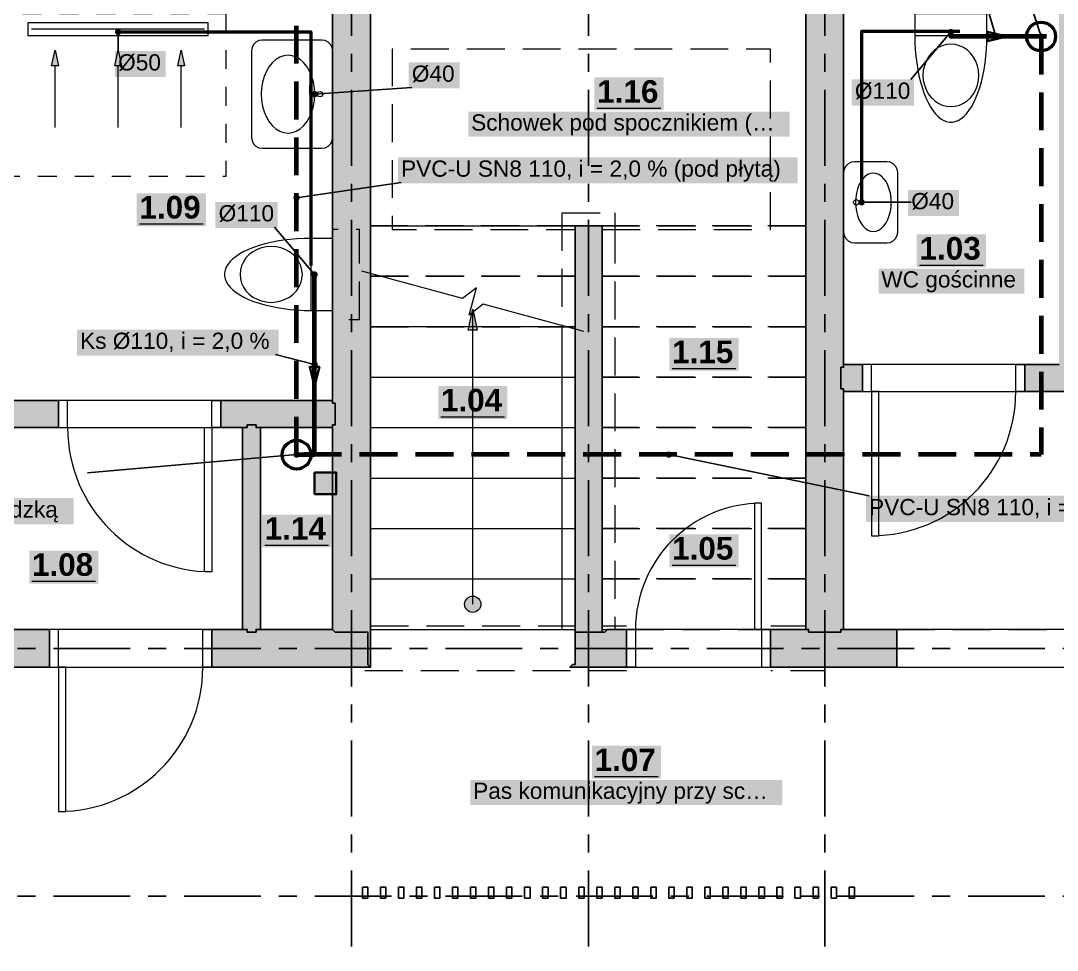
# Model space of a CAD drawing. Header units: metres. Extents: x -4.1 to 19.5, y -4.1 to 11.4.
# Drawn here: x 4.04 to 9.79, y 3.45 to 8.61 of the extents above; entities that cross this region are included whole.
import ezdxf

# ---------------------------------------------------------------- set-up
doc = ezdxf.new("R2010")
doc.units = ezdxf.units.M
for name, pattern in [('KRESKOWA', [5.25, 4.2, -1.05]), ('KRESKOWA_DROBNA', [3.15, 2.1, -1.05]), ('PUNKTOWA', [10.5, 8.4, -1.05, 0, -1.05])]:
    doc.linetypes.add(name, pattern=pattern)
doc.layers.add('A-MASKA', color=7, linetype='Continuous', lineweight=18)
doc.layers.add('S-OPISY', color=2, linetype='Continuous', lineweight=25)
for name, color, linetype, lineweight, true_color in [('I-OSIE', 8, 'PUNKTOWA', 18, 0x7a7a7a), ('I-PODKLAD', 8, 'Continuous', 18, 0x9a9a9a), ('I-PODKLAD-SCIANY', 8, 'Continuous', 25, 0x6e6e6e), ('I-PODKLAD-WYPELN', 254, 'Continuous', 18, 0xe6e6e6), ('I-POMIESZCZENIA', 8, 'Continuous', 25, 0x4a4a4a), ('S-KANAL', 34, 'Continuous', 50, 0x7a4500)]:
    doc.layers.add(name, color=color, linetype=linetype, lineweight=lineweight, true_color=true_color)
doc.styles.add('PL_ARIAL', font='arial.ttf')
doc.styles.add('PL_ARIAL_B', font='arialbd.ttf')

msp = doc.modelspace()

# ---------------------------------------------------------------- hatches: boundary and pattern name
at = {"layer": 'A-MASKA', "true_color": 0xffffff}
for points in [[(4.5625, 8.2944), (4.8447, 8.2944), (4.8447, 8.4392), (4.5625, 8.4392)], [(6.1919, 8.2317), (6.4742, 8.2317), (6.4742, 8.3765), (6.1919, 8.3765)], [(7.2226, 8.1101), (7.6062, 8.1101), (7.6062, 8.2926), (7.2226, 8.2926)], [(8.65, 8.1369), (8.9953, 8.1369), (8.9953, 8.2817), (8.65, 8.2817)], [(6.5233, 7.9633), (8.3055, 7.9633), (8.3055, 8.1031), (6.5233, 8.1031)], [(6.1321, 7.7047), (8.3495, 7.7047), (8.3495, 7.8495), (6.1321, 7.8495)], [(4.6832, 7.4675), (5.0668, 7.4675), (5.0668, 7.65), (4.6832, 7.65)], [(8.9625, 7.5244), (9.2447, 7.5244), (9.2447, 7.6692), (8.9625, 7.6692)], [(5.12, 7.457), (5.4653, 7.457), (5.4653, 7.6018), (5.12, 7.6018)], [(9.0107, 7.2395), (9.3943, 7.2395), (9.3943, 7.422), (9.0107, 7.422)], [(8.7985, 7.0927), (9.6065, 7.0927), (9.6065, 7.2325), (8.7985, 7.2325)], [(4.3513, 6.7495), (5.471, 6.7495), (5.471, 6.8943), (4.3513, 6.8943)], [(7.6382, 6.665), (8.0218, 6.665), (8.0218, 6.8475), (7.6382, 6.8475)], [(6.3557, 6.3975), (6.7393, 6.3975), (6.7393, 6.58), (6.3557, 6.58)], [(2.4885, 5.8139), (4.3339, 5.8139), (4.3339, 5.9587), (2.4885, 5.9587)], [(8.7283, 5.8268), (10.9458, 5.8268), (10.9458, 5.9716), (8.7283, 5.9716)], [(5.3782, 5.685), (5.7618, 5.685), (5.7618, 5.8675), (5.3782, 5.8675)], [(7.6382, 5.575), (8.0218, 5.575), (8.0218, 5.7575), (7.6382, 5.7575)], [(4.0868, 5.485), (4.4704, 5.485), (4.4704, 5.6675), (4.0868, 5.6675)], [(7.2082, 4.402), (7.5918, 4.402), (7.5918, 4.5845), (7.2082, 4.5845)], [(6.5344, 4.2552), (8.2656, 4.2552), (8.2656, 4.395), (6.5344, 4.395)]]:
    msp.add_hatch(color=7, dxfattribs=at).paths.add_polyline_path(points)
at = {"layer": 'I-PODKLAD-WYPELN', "true_color": 0xe4e4e4}
h = msp.add_hatch(color=7, dxfattribs=at)
h.paths.add_polyline_path([(4.25, 6.5), (4.25, 6.365), (4.25, 6.365), (4.25, 6.365), (4.25, 6.35), (4.25, 6.35), (4.25, 6.35), (3.98, 6.35), (3.98, 6.35), (3.98, 6.35), (3.98, 6.23), (3.965, 6.23), (3.77, 6.23), (3.77, 8.645), (0.105, 8.645), (0.105, 8.645), (0.105, 8.645), (0.105, 8.645), (0.105, 8.645), (0.105, 8.645), (0.105, 7.6), (0.105, 7.6), (0.105, 7.6), (-0.09, 7.6), (-0.09, 7.6), (-0.09, 7.6), (-0.09, 7.6), (-0.09, 7.6), (-0.3, 7.6), (-0.3, 7.6), (-0.3, 7.6), (-0.3, 9.05), (-0.3, 9.05), (-0.3, 9.05), (-0.3, 9.05), (4.3, 9.05), (4.3, 8.84), (4.3, 8.84), (4.3, 8.84), (4.3, 8.84), (4.3, 8.645), (4.3, 8.645), (4.3, 8.645), (3.98, 8.645), (3.98, 6.5), (3.98, 6.5), (3.98, 6.5), (3.98, 6.5), (3.98, 6.5), (4.25, 6.5), (4.25, 6.5), (4.25, 6.5), (4.25, 6.5)])
h.paths.add_polyline_path([(0.09, 8.66), (0.09, 8.66), (0.0983, 8.6517)], flags=0)
h.paths.add_polyline_path([(-0.09, 8.66), (-0.09, 8.66), (-0.09, 8.66), (-0.09, 8.66), (-0.09, 8.66)], flags=0)
h.paths.add_polyline_path([(-0.09, 8.84), (-0.09, 8.84), (-0.09, 8.84), (-0.09, 8.84), (-0.09, 8.84), (-0.09, 8.84)], flags=0)
h = msp.add_hatch(color=7, dxfattribs=at)
h.paths.add_polyline_path([(5.27, 5.23), (5.27, 5.23), (5.27, 5.23), (5.27, 6.35), (5.27, 6.35), (5.27, 6.35), (5.27, 6.35), (5.27, 6.35), (5.15, 6.35), (5.15, 6.35), (5.15, 6.35), (5.15, 6.365), (5.15, 6.365), (5.15, 6.365), (5.15, 6.365), (5.15, 6.5), (5.15, 6.5), (5.15, 6.5), (5.15, 6.5), (5.15, 6.5), (5.77, 6.5), (5.77, 6.5), (5.77, 6.5), (5.77, 6.5), (5.77, 6.5), (5.77, 8.645), (5.77, 8.645), (5.77, 8.645), (5.77, 8.645), (5.77, 8.645), (5.1, 8.645), (5.1, 8.645), (5.1, 8.645), (5.1, 8.84), (5.1, 8.84), (5.1, 8.84), (5.1, 8.84), (5.1, 9.05), (10.05, 9.05), (10.05, 8.84), (10.05, 8.84), (10.05, 8.84), (10.05, 8.84), (10.05, 8.645), (10.05, 8.645), (10.05, 8.645), (9.95, 8.645), (9.95, 6.7), (9.935, 6.7), (9.935, 6.7), (9.935, 6.7), (9.935, 6.7), (9.935, 6.7), (9.935, 6.7), (9.935, 6.7), (9.935, 6.7), (9.935, 6.7), (9.935, 6.7), (9.935, 6.7), (9.935, 6.685), (9.875, 6.685), (9.875, 6.685), (9.875, 6.685), (9.875, 6.685), (9.875, 6.685), (9.875, 6.65), (10.15, 6.65), (10.15, 6.6), (9.875, 6.6), (9.875, 6.565), (9.875, 6.565), (9.875, 6.565), (9.875, 6.55), (9.875, 6.55), (9.875, 6.55), (9.61, 6.55), (9.61, 6.55), (9.61, 6.55), (9.61, 6.565), (9.61, 6.565), (9.61, 6.565), (9.61, 6.565), (9.61, 6.7), (9.61, 6.7), (9.61, 6.7), (9.61, 6.7), (9.61, 6.7), (9.8, 6.7), (9.8, 8.645), (8.605, 8.645), (8.605, 8.645), (8.605, 8.645), (8.605, 6.7), (8.605, 6.7), (8.605, 6.7), (8.605, 6.7), (8.605, 6.7), (8.71, 6.7), (8.71, 6.7), (8.71, 6.7), (8.71, 6.7), (8.71, 6.7), (8.71, 6.565), (8.71, 6.565), (8.71, 6.565), (8.71, 6.55), (8.71, 6.55), (8.71, 6.55), (8.605, 6.55), (8.605, 6.55), (8.605, 6.55), (8.605, 5.23), (8.605, 5.23), (8.605, 5.23), (8.9, 5.23), (8.9, 5.23), (8.9, 5.23), (8.9, 5.23), (8.9, 5.23), (8.9, 5.035), (8.9, 5.035), (8.9, 5.035), (8.9, 5.02), (8.9, 5.02), (8.9, 5.02), (8.5, 5.02), (8.5, 5.02), (8.5, 5.02), (8.5, 5.02), (8.5, 5.02), (8.2, 5.02), (8.2, 5.02), (8.2, 5.02), (8.2, 5.035), (8.2, 5.035), (8.2, 5.035), (8.2, 5.035), (8.2, 5.23), (8.2, 5.23), (8.2, 5.23), (8.2, 5.23), (8.2, 5.23), (8.395, 5.23), (8.395, 5.23), (8.395, 5.23), (8.395, 5.23), (8.395, 5.23), (8.395, 8.645), (8.395, 8.645), (8.395, 8.645), (8.395, 8.645), (8.395, 8.645), (5.98, 8.645), (5.98, 8.645), (5.98, 8.645), (5.98, 5.02), (5.98, 5.02), (5.98, 5.02), (5.98, 5.02), (5.98, 5.02), (5.1, 5.02), (5.1, 5.02), (5.1, 5.02), (5.1, 5.035), (5.1, 5.035), (5.1, 5.035), (5.1, 5.035), (5.1, 5.23), (5.1, 5.23), (5.1, 5.23), (5.1, 5.23), (5.1, 5.23), (5.27, 5.23), (5.27, 5.23)])
h.paths.add_polyline_path([(8.5, 5.035), (8.5, 5.035), (8.5, 5.035), (8.5, 5.035), (8.5, 5.035), (8.5, 5.035), (8.5, 5.02)], flags=0)
h.paths.add_polyline_path([(5.77, 5.23), (5.77, 5.23), (5.77, 5.23), (5.77, 5.23), (5.77, 5.23), (5.77, 5.23), (5.77, 5.23), (5.77, 5.23), (5.77, 5.23), (5.77, 6.35), (5.77, 6.35), (5.77, 6.35), (5.37, 6.35), (5.37, 6.35), (5.37, 6.35), (5.37, 5.23), (5.37, 5.23), (5.37, 5.23)], flags=0)
h.paths.add_polyline_path([(8.5, 5.215), (8.5, 5.215), (8.5, 5.215), (8.5, 5.215), (8.5, 5.215), (8.5, 5.215), (8.5, 5.215), (8.5, 5.215), (8.5, 5.215)], flags=0)
at = {"layer": 'I-PODKLAD-WYPELN', "true_color": 0xcfcfcf}
for points in [[(4.23, 8.445), (4.2487, 8.357), (4.2113, 8.357)], [(4.58, 8.445), (4.5987, 8.357), (4.5613, 8.357)], [(4.93, 8.445), (4.9487, 8.357), (4.9113, 8.357)], [(6.5475, 7.008), (6.5724, 6.8906), (6.5226, 6.8906)]]:
    msp.add_hatch(color=7, dxfattribs=at).paths.add_polyline_path(points)
at = {"layer": 'I-PODKLAD-WYPELN', "true_color": 0xe4e4e4}
for points in [[(7.115, 5.035), (7.115, 5.035), (7.115, 5.035), (7.115, 5.035), (7.115, 5.035), (7.115, 5.035), (7.115, 5.035), (7.115, 5.035), (7.115, 5.035), (7.115, 5.035), (7.115, 5.035), (7.115, 5.215), (7.115, 5.215), (7.115, 5.215), (7.115, 5.215), (7.115, 5.215), (7.115, 5.215), (7.115, 7.47), (7.265, 7.47), (7.265, 5.215), (7.28, 5.215), (7.28, 5.215), (7.28, 5.215), (7.28, 5.215), (7.28, 5.215), (7.28, 5.215), (7.28, 5.215), (7.28, 5.215), (7.28, 5.215), (7.28, 5.215), (7.28, 5.215), (7.28, 5.215), (7.295, 5.23), (7.295, 5.23), (7.295, 5.23), (7.295, 5.23), (7.295, 5.23), (7.4, 5.23), (7.4, 5.23), (7.4, 5.23), (7.4, 5.23), (7.4, 5.23), (7.4, 5.035), (7.4, 5.035), (7.4, 5.035), (7.4, 5.02), (7.4, 5.02), (7.4, 5.02), (7.085, 5.02), (7.085, 5.02), (7.085, 5.02), (7.1, 5.035), (7.1, 5.035), (7.1, 5.035), (7.115, 5.035), (7.115, 5.035), (7.115, 5.035), (7.115, 5.035), (7.115, 5.035), (7.115, 5.035)], [(3.77, 5.23), (3.77, 5.33), (3.965, 5.33), (3.98, 5.33), (3.98, 5.23), (4.2, 5.23), (4.2, 5.23), (4.2, 5.23), (4.2, 5.23), (4.2, 5.23), (4.2, 5.035), (4.2, 5.035), (4.2, 5.035), (4.2, 5.02), (4.2, 5.02), (4.2, 5.02), (0.105, 5.02), (0.105, 5.02), (0.105, 5.02), (0.105, 3.6), (0.105, 3.6), (0.105, 3.6), (-0.09, 3.6), (-0.09, 3.6), (-0.09, 3.6), (-0.09, 3.6), (-0.09, 3.6), (-0.3, 3.6), (-0.3, 3.6), (-0.3, 3.6), (-0.3, 5.8), (-0.3, 5.8), (-0.3, 5.8), (-0.09, 5.8), (-0.09, 5.8), (-0.09, 5.8), (-0.09, 5.8), (-0.09, 5.8), (0.105, 5.8), (0.105, 5.8), (0.105, 5.8), (0.105, 5.23), (0.105, 5.23), (0.105, 5.23), (0.105, 5.23), (0.105, 5.23)]]:
    msp.add_hatch(color=7, dxfattribs=at).paths.add_polyline_path(points)
at = {"layer": 'I-PODKLAD-WYPELN', "true_color": 0xffffff}
msp.add_hatch(color=7, dxfattribs=at).paths.add_polyline_path([(6.5925, 5.37), (6.5923, 5.3656), (6.5916, 5.3612), (6.5906, 5.3569), (6.5891, 5.3528), (6.5872, 5.3488), (6.5849, 5.345), (6.5823, 5.3415), (6.5793, 5.3382), (6.576, 5.3352), (6.5725, 5.3326), (6.5687, 5.3303), (6.5647, 5.3284), (6.5606, 5.3269), (6.5563, 5.3259), (6.5519, 5.3252), (6.5475, 5.325), (6.5431, 5.3252), (6.5387, 5.3259), (6.5344, 5.3269), (6.5303, 5.3284), (6.5263, 5.3303), (6.5225, 5.3326), (6.519, 5.3352), (6.5157, 5.3382), (6.5127, 5.3415), (6.5101, 5.345), (6.5078, 5.3488), (6.5059, 5.3528), (6.5044, 5.3569), (6.5034, 5.3612), (6.5027, 5.3656), (6.5025, 5.37), (6.5027, 5.3744), (6.5034, 5.3788), (6.5044, 5.3831), (6.5059, 5.3872), (6.5078, 5.3912), (6.5101, 5.395), (6.5127, 5.3985), (6.5157, 5.4018), (6.519, 5.4048), (6.5225, 5.4074), (6.5263, 5.4097), (6.5303, 5.4116), (6.5344, 5.4131), (6.5387, 5.4141), (6.5431, 5.4148), (6.5475, 5.415), (6.5519, 5.4148), (6.5563, 5.4141), (6.5606, 5.4131), (6.5647, 5.4116), (6.5687, 5.4097), (6.5725, 5.4074), (6.576, 5.4048), (6.5793, 5.4018), (6.5823, 5.3985), (6.5849, 5.395), (6.5872, 5.3912), (6.5891, 5.3872), (6.5906, 5.3831), (6.5916, 5.3788), (6.5923, 5.3744)])
at = {"layer": 'S-KANAL', "true_color": 0x000000}
for points in [[(9.51, 8.52), (9.4033, 8.4934), (9.4033, 8.5466)], [(9.7175, 8.52), (9.7169, 8.5245), (9.7152, 8.5287), (9.7124, 8.5324), (9.7087, 8.5352), (9.7045, 8.5369), (9.7, 8.5375), (9.6955, 8.5369), (9.6913, 8.5352), (9.6876, 8.5324), (9.6848, 8.5287), (9.6831, 8.5245), (9.6825, 8.52), (9.6831, 8.5155), (9.6848, 8.5113), (9.6876, 8.5076), (9.6913, 8.5048), (9.6955, 8.5031), (9.7, 8.5025), (9.7045, 8.5031), (9.7087, 8.5048), (9.7124, 8.5076), (9.7152, 8.5113), (9.7169, 8.5155)], [(5.67, 6.58), (5.6434, 6.6867), (5.6966, 6.6867)], [(5.5875, 6.2), (5.5869, 6.2045), (5.5852, 6.2088), (5.5824, 6.2124), (5.5788, 6.2152), (5.5745, 6.2169), (5.57, 6.2175), (5.5655, 6.2169), (5.5613, 6.2152), (5.5576, 6.2124), (5.5548, 6.2088), (5.5531, 6.2045), (5.5525, 6.2), (5.5531, 6.1955), (5.5548, 6.1913), (5.5576, 6.1876), (5.5613, 6.1848), (5.5655, 6.1831), (5.57, 6.1825), (5.5745, 6.1831), (5.5788, 6.1848), (5.5824, 6.1876), (5.5852, 6.1913), (5.5869, 6.1955)], [(5.67, 5.98), (5.79, 5.98), (5.79, 6.1)]]:
    msp.add_hatch(color=7, dxfattribs=at).paths.add_polyline_path(points)
at = {"layer": 'S-KANAL', "true_color": 0xffffff}
msp.add_hatch(color=7, dxfattribs=at).paths.add_polyline_path([(5.67, 5.98), (5.79, 5.98), (5.79, 6.1), (5.67, 6.1)])
at = {"layer": 'S-OPISY', "true_color": 0x000000}
for points in [[(4.5975, 8.545), (4.5969, 8.5495), (4.5952, 8.5537), (4.5924, 8.5574), (4.5888, 8.5602), (4.5845, 8.5619), (4.58, 8.5625), (4.5755, 8.5619), (4.5713, 8.5602), (4.5676, 8.5574), (4.5648, 8.5537), (4.5631, 8.5495), (4.5625, 8.545), (4.5631, 8.5405), (4.5648, 8.5363), (4.5676, 8.5326), (4.5713, 8.5298), (4.5755, 8.5281), (4.58, 8.5275), (4.5845, 8.5281), (4.5888, 8.5298), (4.5924, 8.5326), (4.5952, 8.5363), (4.5969, 8.5405)], [(9.2175, 8.545), (9.2169, 8.5495), (9.2152, 8.5537), (9.2124, 8.5574), (9.2087, 8.5602), (9.2045, 8.5619), (9.2, 8.5625), (9.1955, 8.5619), (9.1913, 8.5602), (9.1876, 8.5574), (9.1848, 8.5537), (9.1831, 8.5495), (9.1825, 8.545), (9.1831, 8.5405), (9.1848, 8.5363), (9.1876, 8.5326), (9.1913, 8.5298), (9.1955, 8.5281), (9.2, 8.5275), (9.2045, 8.5281), (9.2087, 8.5298), (9.2124, 8.5326), (9.2152, 8.5363), (9.2169, 8.5405)], [(9.4675, 8.52), (9.4669, 8.5245), (9.4652, 8.5287), (9.4624, 8.5324), (9.4587, 8.5352), (9.4545, 8.5369), (9.45, 8.5375), (9.4455, 8.5369), (9.4413, 8.5352), (9.4376, 8.5324), (9.4348, 8.5287), (9.4331, 8.5245), (9.4325, 8.52), (9.4331, 8.5155), (9.4348, 8.5113), (9.4376, 8.5076), (9.4413, 8.5048), (9.4455, 8.5031), (9.45, 8.5025), (9.4545, 8.5031), (9.4587, 8.5048), (9.4624, 8.5076), (9.4652, 8.5113), (9.4669, 8.5155)], [(9.7175, 8.52), (9.7169, 8.5245), (9.7152, 8.5287), (9.7124, 8.5324), (9.7087, 8.5352), (9.7045, 8.5369), (9.7, 8.5375), (9.6955, 8.5369), (9.6913, 8.5352), (9.6876, 8.5324), (9.6848, 8.5287), (9.6831, 8.5245), (9.6825, 8.52), (9.6831, 8.5155), (9.6848, 8.5113), (9.6876, 8.5076), (9.6913, 8.5048), (9.6955, 8.5031), (9.7, 8.5025), (9.7045, 8.5031), (9.7087, 8.5048), (9.7124, 8.5076), (9.7152, 8.5113), (9.7169, 8.5155)], [(5.6875, 8.2), (5.6869, 8.2045), (5.6852, 8.2087), (5.6824, 8.2124), (5.6787, 8.2152), (5.6745, 8.2169), (5.67, 8.2175), (5.6655, 8.2169), (5.6612, 8.2152), (5.6576, 8.2124), (5.6548, 8.2087), (5.6531, 8.2045), (5.6525, 8.2), (5.6531, 8.1955), (5.6548, 8.1913), (5.6576, 8.1876), (5.6612, 8.1848), (5.6655, 8.1831), (5.67, 8.1825), (5.6745, 8.1831), (5.6787, 8.1848), (5.6824, 8.1876), (5.6852, 8.1913), (5.6869, 8.1955)], [(5.5875, 7.625), (5.5869, 7.6295), (5.5852, 7.6338), (5.5824, 7.6374), (5.5788, 7.6402), (5.5745, 7.6419), (5.57, 7.6425), (5.5655, 7.6419), (5.5613, 7.6402), (5.5576, 7.6374), (5.5548, 7.6338), (5.5531, 7.6295), (5.5525, 7.625), (5.5531, 7.6205), (5.5548, 7.6162), (5.5576, 7.6126), (5.5613, 7.6098), (5.5655, 7.6081), (5.57, 7.6075), (5.5745, 7.6081), (5.5788, 7.6098), (5.5824, 7.6126), (5.5852, 7.6162), (5.5869, 7.6205)], [(8.7225, 7.6), (8.7219, 7.6045), (8.7202, 7.6087), (8.7174, 7.6124), (8.7137, 7.6152), (8.7095, 7.6169), (8.705, 7.6175), (8.7005, 7.6169), (8.6963, 7.6152), (8.6926, 7.6124), (8.6898, 7.6087), (8.6881, 7.6045), (8.6875, 7.6), (8.6881, 7.5955), (8.6898, 7.5912), (8.6926, 7.5876), (8.6963, 7.5848), (8.7005, 7.5831), (8.705, 7.5825), (8.7095, 7.5831), (8.7137, 7.5848), (8.7174, 7.5876), (8.7202, 7.5912), (8.7219, 7.5955)], [(5.6875, 7.2), (5.6869, 7.2045), (5.6852, 7.2088), (5.6824, 7.2124), (5.6787, 7.2152), (5.6745, 7.2169), (5.67, 7.2175), (5.6655, 7.2169), (5.6612, 7.2152), (5.6576, 7.2124), (5.6548, 7.2088), (5.6531, 7.2045), (5.6525, 7.2), (5.6531, 7.1955), (5.6548, 7.1913), (5.6576, 7.1876), (5.6612, 7.1848), (5.6655, 7.1831), (5.67, 7.1825), (5.6745, 7.1831), (5.6787, 7.1848), (5.6824, 7.1876), (5.6852, 7.1913), (5.6869, 7.1955)], [(5.6875, 6.7), (5.6869, 6.7045), (5.6852, 6.7088), (5.6824, 6.7124), (5.6787, 6.7152), (5.6745, 6.7169), (5.67, 6.7175), (5.6655, 6.7169), (5.6612, 6.7152), (5.6576, 6.7124), (5.6548, 6.7088), (5.6531, 6.7045), (5.6525, 6.7), (5.6531, 6.6955), (5.6548, 6.6913), (5.6576, 6.6876), (5.6612, 6.6848), (5.6655, 6.6831), (5.67, 6.6825), (5.6745, 6.6831), (5.6787, 6.6848), (5.6824, 6.6876), (5.6852, 6.6913), (5.6869, 6.6955)], [(5.5875, 6.2), (5.5869, 6.2045), (5.5852, 6.2088), (5.5824, 6.2124), (5.5788, 6.2152), (5.5745, 6.2169), (5.57, 6.2175), (5.5655, 6.2169), (5.5613, 6.2152), (5.5576, 6.2124), (5.5548, 6.2088), (5.5531, 6.2045), (5.5525, 6.2), (5.5531, 6.1955), (5.5548, 6.1913), (5.5576, 6.1876), (5.5613, 6.1848), (5.5655, 6.1831), (5.57, 6.1825), (5.5745, 6.1831), (5.5788, 6.1848), (5.5824, 6.1876), (5.5852, 6.1913), (5.5869, 6.1955)], [(7.6525, 6.2), (7.6519, 6.2045), (7.6502, 6.2088), (7.6474, 6.2124), (7.6437, 6.2152), (7.6395, 6.2169), (7.635, 6.2175), (7.6305, 6.2169), (7.6262, 6.2152), (7.6226, 6.2124), (7.6198, 6.2088), (7.6181, 6.2045), (7.6175, 6.2), (7.6181, 6.1955), (7.6198, 6.1913), (7.6226, 6.1876), (7.6262, 6.1848), (7.6305, 6.1831), (7.635, 6.1825), (7.6395, 6.1831), (7.6437, 6.1848), (7.6474, 6.1876), (7.6502, 6.1913), (7.6519, 6.1955)]]:
    msp.add_hatch(color=7, dxfattribs=at).paths.add_polyline_path(points)

# ---------------------------------------------------------------- linework, layer by layer
at = {"layer": 'I-OSIE', "linetype": 'PUNKTOWA', "lineweight": 25, "ltscale": 0.05024, "flags": 128}
for points in [[(5.875, -3.75), (5.875, 11.4425)], [(7.19, -3.75), (7.19, 11.4425)], [(8.5, -3.75), (8.5, 11.4425)]]:
    msp.add_lwpolyline(points, dxfattribs=at)
at = {"layer": 'I-OSIE', "linetype": 'PUNKTOWA', "lineweight": 25, "ltscale": 0.050565, "flags": 128}
for points in [[(-3.75, 5.125), (19.505, 5.125)], [(-3.75, 3.75), (19.505, 3.75)]]:
    msp.add_lwpolyline(points, dxfattribs=at)
at = {"layer": 'I-PODKLAD', "linetype": 'KRESKOWA_DROBNA', "lineweight": 18, "ltscale": 0.05, "flags": 128}
msp.add_lwpolyline([(5.18, 8.645), (3.98, 8.645), (3.98, 7.745), (5.18, 7.745)], close=True, dxfattribs=at)
at = {"layer": 'I-PODKLAD', "lineweight": 18, "ltscale": 0.05}
for points in [[(9.4, 8.645), (9, 8.645), (9, 8.525), (9.4, 8.525)], [(5.08, 8.595), (4.08, 8.595), (4.08, 8.525), (5.08, 8.525)], [(5.77, 8.44), (5.7671, 8.4585), (5.7585, 8.4753), (5.7453, 8.4885), (5.7285, 8.4971), (5.71, 8.5), (5.38, 8.5), (5.3615, 8.4971), (5.3447, 8.4885), (5.3315, 8.4753), (5.3229, 8.4585), (5.32, 8.44), (5.32, 7.96), (5.3229, 7.9415), (5.3315, 7.9247), (5.3447, 7.9115), (5.3615, 7.9029), (5.38, 7.9), (5.71, 7.9), (5.7285, 7.9029), (5.7453, 7.9115), (5.7585, 7.9247), (5.7671, 7.9415), (5.77, 7.96)], [(9.045, 8.3042), (9.0469, 8.2772), (9.0526, 8.2508), (9.0619, 8.2258), (9.0746, 8.2026), (9.0904, 8.182), (9.1089, 8.1644), (9.1296, 8.1502), (9.1521, 8.1399), (9.1758, 8.1335), (9.2, 8.1314), (9.2242, 8.1335), (9.2479, 8.1399), (9.2704, 8.1502), (9.2911, 8.1644), (9.3096, 8.182), (9.3254, 8.2026), (9.3381, 8.2258), (9.3474, 8.2508), (9.3531, 8.2772), (9.355, 8.3042), (9.3531, 8.3312), (9.3474, 8.3576), (9.3381, 8.3826), (9.3254, 8.4058), (9.3096, 8.4264), (9.2911, 8.444), (9.2704, 8.4582), (9.2479, 8.4685), (9.2242, 8.4749), (9.2, 8.477), (9.1758, 8.4749), (9.1521, 8.4685), (9.1296, 8.4582), (9.1089, 8.444), (9.0904, 8.4264), (9.0746, 8.4058), (9.0619, 8.3826), (9.0526, 8.3576), (9.0469, 8.3312)], [(4.23, 8.445), (4.2487, 8.357), (4.2113, 8.357)], [(4.58, 8.445), (4.5987, 8.357), (4.5613, 8.357)], [(4.93, 8.445), (4.9487, 8.357), (4.9113, 8.357)], [(5.5225, 8.416), (5.4993, 8.4133), (5.4766, 8.4054), (5.4551, 8.3925), (5.4352, 8.3747), (5.4175, 8.3527), (5.4024, 8.327), (5.3902, 8.2981), (5.3813, 8.2667), (5.3758, 8.2338), (5.374, 8.2), (5.3758, 8.1662), (5.3813, 8.1333), (5.3902, 8.1019), (5.4024, 8.073), (5.4175, 8.0473), (5.4352, 8.0253), (5.4551, 8.0075), (5.4766, 7.9946), (5.4993, 7.9867), (5.5225, 7.984), (5.5457, 7.9867), (5.5684, 7.9946), (5.5899, 8.0075), (5.6098, 8.0253), (5.6275, 8.0473), (5.6426, 8.073), (5.6548, 8.1019), (5.6637, 8.1333), (5.6692, 8.1662), (5.671, 8.2), (5.6692, 8.2338), (5.6637, 8.2667), (5.6548, 8.2981), (5.6426, 8.327), (5.6275, 8.3527), (5.6098, 8.3747), (5.5899, 8.3925), (5.5684, 8.4054), (5.5457, 8.4133)], [(8.605, 7.435), (8.6079, 7.4165), (8.6165, 7.3997), (8.6297, 7.3865), (8.6465, 7.3779), (8.665, 7.375), (8.845, 7.375), (8.8635, 7.3779), (8.8803, 7.3865), (8.8935, 7.3997), (8.9021, 7.4165), (8.905, 7.435), (8.905, 7.765), (8.9021, 7.7835), (8.8935, 7.8003), (8.8803, 7.8135), (8.8635, 7.8221), (8.845, 7.825), (8.665, 7.825), (8.6465, 7.8221), (8.6297, 7.8135), (8.6165, 7.8003), (8.6079, 7.7835), (8.605, 7.765)], [(8.77, 7.438), (8.7855, 7.44), (8.8006, 7.4459), (8.8149, 7.4557), (8.8282, 7.4689), (8.84, 7.4854), (8.8501, 7.5048), (8.8582, 7.5265), (8.8642, 7.5499), (8.8678, 7.5747), (8.869, 7.6), (8.8678, 7.6253), (8.8642, 7.6501), (8.8582, 7.6735), (8.8501, 7.6952), (8.84, 7.7146), (8.8282, 7.7311), (8.8149, 7.7443), (8.8006, 7.7541), (8.7855, 7.76), (8.77, 7.762), (8.7545, 7.76), (8.7394, 7.7541), (8.7251, 7.7443), (8.7118, 7.7311), (8.7, 7.7146), (8.6899, 7.6952), (8.6818, 7.6735), (8.6758, 7.6501), (8.6722, 7.6253), (8.671, 7.6), (8.6722, 7.5747), (8.6758, 7.5499), (8.6818, 7.5265), (8.6899, 7.5048), (8.7, 7.4854), (8.7118, 7.4689), (8.7251, 7.4557), (8.7394, 7.4459), (8.7545, 7.44)], [(5.77, 7), (5.77, 7.4), (5.65, 7.4), (5.65, 7)], [(5.4292, 7.355), (5.4022, 7.3531), (5.3758, 7.3474), (5.3508, 7.3381), (5.3276, 7.3254), (5.307, 7.3096), (5.2894, 7.2911), (5.2752, 7.2704), (5.2649, 7.2479), (5.2585, 7.2242), (5.2564, 7.2), (5.2585, 7.1758), (5.2649, 7.1521), (5.2752, 7.1296), (5.2894, 7.1089), (5.307, 7.0904), (5.3276, 7.0746), (5.3508, 7.0619), (5.3758, 7.0526), (5.4022, 7.0469), (5.4292, 7.045), (5.4562, 7.0469), (5.4826, 7.0526), (5.5076, 7.0619), (5.5308, 7.0746), (5.5514, 7.0904), (5.569, 7.1089), (5.5832, 7.1296), (5.5935, 7.1521), (5.5999, 7.1758), (5.602, 7.2), (5.5999, 7.2242), (5.5935, 7.2479), (5.5832, 7.2704), (5.569, 7.2911), (5.5514, 7.3096), (5.5308, 7.3254), (5.5076, 7.3381), (5.4826, 7.3474), (5.4562, 7.3531)], [(8.71, 6.55), (8.76, 6.55), (8.76, 6.7), (8.71, 6.7)], [(9.61, 6.55), (9.56, 6.55), (9.56, 6.7), (9.61, 6.7)], [(4.25, 6.35), (4.3, 6.35), (4.3, 6.5), (4.25, 6.5)], [(5.15, 6.35), (5.1, 6.35), (5.1, 6.5), (5.15, 6.5)], [(8.76, 6.55), (8.76, 5.75), (8.8, 5.75), (8.8, 6.55)], [(5.1, 6.35), (5.1, 5.55), (5.06, 5.55), (5.06, 6.35)], [(8.15, 5.23), (8.15, 5.93), (8.11, 5.93), (8.11, 5.23)], [(4.2, 5.02), (4.25, 5.02), (4.25, 5.23), (4.2, 5.23)], [(5.1, 5.02), (5.05, 5.02), (5.05, 5.23), (5.1, 5.23)], [(7.4, 5.23), (7.45, 5.23), (7.45, 5.02), (7.4, 5.02)], [(8.2, 5.23), (8.15, 5.23), (8.15, 5.02), (8.2, 5.02)], [(4.25, 5.02), (4.25, 4.22), (4.29, 4.22), (4.29, 5.02)]]:
    msp.add_lwpolyline(points, close=True, dxfattribs=at)
for points in [[(5.06, 8.56), (4.1, 8.56)], [(9, 8.525), (9.0006, 8.4864), (9.0026, 8.448), (9.0058, 8.4101), (9.0103, 8.373), (9.016, 8.3369), (9.0229, 8.3019), (9.031, 8.2685), (9.0401, 8.2366), (9.0503, 8.2067), (9.0615, 8.1788), (9.0735, 8.1532), (9.0864, 8.13), (9.1, 8.1093), (9.1143, 8.0913), (9.1291, 8.0762), (9.1444, 8.064), (9.16, 8.0547), (9.1759, 8.0485), (9.1919, 8.0454), (9.2081, 8.0454), (9.2241, 8.0485), (9.24, 8.0547), (9.2556, 8.064), (9.2709, 8.0762), (9.2857, 8.0913), (9.3, 8.1093), (9.3136, 8.13), (9.3265, 8.1532), (9.3385, 8.1788), (9.3497, 8.2067), (9.3599, 8.2366), (9.369, 8.2685), (9.3771, 8.3019), (9.384, 8.3369), (9.3897, 8.373), (9.3942, 8.4101), (9.3974, 8.448), (9.3994, 8.4864), (9.4, 8.525)], [(4.23, 8.015), (4.23, 8.355)], [(4.58, 8.015), (4.58, 8.355)], [(4.93, 8.015), (4.93, 8.355)], [(5.65, 7.4), (5.6114, 7.3994), (5.573, 7.3974), (5.5351, 7.3942), (5.498, 7.3897), (5.4619, 7.384), (5.4269, 7.3771), (5.3935, 7.369), (5.3616, 7.3599), (5.3317, 7.3497), (5.3038, 7.3385), (5.2782, 7.3265), (5.255, 7.3136), (5.2343, 7.3), (5.2163, 7.2857), (5.2012, 7.2709), (5.189, 7.2556), (5.1797, 7.24), (5.1735, 7.2241), (5.1704, 7.2081), (5.1704, 7.1919), (5.1735, 7.1759), (5.1797, 7.16), (5.189, 7.1444), (5.2012, 7.1291), (5.2163, 7.1143), (5.2343, 7.1), (5.255, 7.0864), (5.2782, 7.0735), (5.3038, 7.0615), (5.3317, 7.0503), (5.3616, 7.0401), (5.3935, 7.031), (5.4269, 7.0229), (5.4619, 7.016), (5.498, 7.0103), (5.5351, 7.0058), (5.573, 7.0026), (5.6114, 7.0006), (5.65, 7)]]:
    msp.add_lwpolyline(points, dxfattribs=at)
at = {"layer": 'I-PODKLAD', "linetype": 'KRESKOWA', "lineweight": 13, "ltscale": 0.05, "flags": 128}
for points in [[(7.2655, 7.45), (8.2, 7.45), (8.2, 8.45), (6.1, 8.45), (6.1, 7.45), (7.1145, 7.45)], [(7.044, 7.47), (7.044, 7.541)], [(7.044, 7.541), (7.336, 7.541)], [(7.336, 7.541), (7.336, 7.47)], [(7.1149, 7.47), (5.9801, 7.47)], [(5.9801, 7.47), (7.1149, 7.47)], [(7.044, 6.71), (7.044, 7.47)], [(8.3949, 7.47), (7.2651, 7.47)], [(7.2651, 7.47), (8.3949, 7.47)], [(7.336, 7.47), (7.336, 5.2301)], [(7.1149, 7.19), (5.9801, 7.19)], [(5.9801, 7.19), (7.1149, 7.19)], [(7.2651, 7.19), (8.3949, 7.19)], [(8.3949, 7.19), (7.2651, 7.19)], [(5.9801, 6.91), (7.1149, 6.91)], [(7.2651, 6.91), (8.3949, 6.91)], [(8.3949, 6.91), (7.2651, 6.91)], [(7.2651, 6.63), (8.3949, 6.63)], [(8.3949, 6.63), (7.2651, 6.63)], [(7.2651, 6.35), (8.3949, 6.35)], [(8.3949, 6.35), (7.2651, 6.35)], [(7.2651, 6.07), (8.3949, 6.07)], [(8.3949, 6.07), (7.2651, 6.07)], [(7.2651, 5.79), (8.3949, 5.79)], [(8.3949, 5.79), (7.2651, 5.79)], [(7.2651, 5.51), (8.3949, 5.51)], [(8.3949, 5.51), (7.2651, 5.51)], [(5.9805, 5.25), (7.1145, 5.25)], [(7.2655, 5.25), (7.3995, 5.25)], [(8.2005, 5.25), (8.3945, 5.25)], [(7.2651, 5.23), (7.2949, 5.23)], [(7.4001, 5.23), (8.1999, 5.23)], [(8.9, 5.23), (10.4, 5.23)], [(8.5, 5.0195), (8.5, 5), (8.2005, 5)], [(8.9, 5.02), (10.4, 5.02)], [(7.3995, 5), (5.875, 5)]]:
    msp.add_lwpolyline(points, dxfattribs=at)
at = {"layer": 'I-PODKLAD', "linetype": 'KRESKOWA', "lineweight": 18, "ltscale": 0.05, "flags": 128}
msp.add_lwpolyline([(5.92, 6.95), (5.92, 7.45), (5.77, 7.45), (5.77, 6.95)], close=True, dxfattribs=at)
at = {"layer": 'I-PODKLAD', "lineweight": 13, "ltscale": 0.05}
for points in [[(5.9805, 7.47), (7.1145, 7.47)], [(7.1633, 6.8829), (6.6054, 7.0343), (6.5271, 6.9747), (6.5679, 7.1253), (6.4896, 7.0657), (5.9317, 7.2171)], [(6.5475, 5.37), (6.5475, 7.008)], [(7.1149, 6.91), (5.9801, 6.91)], [(7.044, 5.27), (7.044, 6.71)], [(9.6095, 6.7), (8.7105, 6.7)], [(5.9801, 6.63), (7.1149, 6.63)], [(5.1495, 6.5), (4.2505, 6.5)], [(8.7105, 6.55), (9.6095, 6.55)], [(4.2505, 6.35), (5.1495, 6.35)], [(5.9801, 6.35), (7.1149, 6.35)], [(5.9801, 6.07), (7.1149, 6.07)], [(5.9801, 5.79), (7.1149, 5.79)], [(5.9801, 5.51), (7.1149, 5.51)], [(7.044, 5.23), (7.044, 5.27)], [(5.0995, 5.23), (4.2005, 5.23)], [(5.9801, 5.23), (7.1149, 5.23)], [(7.2655, 5.23), (7.2943, 5.23)], [(8.1995, 5.23), (7.4005, 5.23)], [(10.3995, 5.23), (8.9005, 5.23)], [(4.2005, 5.02), (5.0995, 5.02)], [(7.4005, 5.02), (8.1995, 5.02)], [(8.9005, 5.02), (10.3995, 5.02)]]:
    msp.add_lwpolyline(points, dxfattribs=at)
msp.add_lwpolyline([(6.5475, 7.008), (6.5724, 6.8906), (6.5226, 6.8906)], close=True, dxfattribs=at)
for centre, radius in [((5.7, 8.2), 0.015), ((8.675, 7.6), 0.015), ((6.5475, 5.37), 0.045)]:
    msp.add_circle(centre, radius, dxfattribs=at)
for centre, radius, start, end in [((8.76, 6.55), 0.8, -90, 0), ((5.1, 6.35), 0.8, -180, -90), ((8.15, 5.23), 0.7, -270, -180), ((4.25, 5.02), 0.8, -90, 0)]:
    msp.add_arc(centre, radius, start, end, dxfattribs=at)
at = {"layer": 'I-PODKLAD-SCIANY', "lineweight": 25, "ltscale": 0.05}
for points in [[(5.98, 8.645), (5.98, 5.02), (5.98, 5.02), (5.98, 5.02), (5.98, 5.02), (5.965, 5.035), (5.965, 5.035), (5.965, 5.035), (5.965, 5.215), (5.965, 5.215), (5.965, 5.215), (5.965, 5.215), (5.965, 5.215), (5.965, 5.215), (5.965, 5.215), (5.965, 5.215), (5.965, 5.215), (5.965, 5.215), (5.965, 5.215), (5.965, 5.215), (5.965, 5.215), (5.965, 5.215), (5.965, 5.215), (5.965, 5.215), (5.965, 5.215), (5.785, 5.215), (5.785, 5.215), (5.785, 5.215), (5.785, 5.215), (5.785, 5.215), (5.77, 5.23), (5.77, 5.23), (5.77, 5.23), (5.77, 5.23), (5.77, 5.23), (5.77, 6.365), (5.77, 6.365), (5.77, 6.365), (5.77, 6.365), (5.77, 6.365), (5.785, 6.365), (5.785, 6.365), (5.785, 6.365), (5.785, 6.365), (5.785, 6.365), (5.785, 6.365), (5.785, 6.365), (5.785, 6.365), (5.785, 6.365), (5.785, 6.365), (5.785, 6.365), (5.785, 6.365), (5.785, 6.365), (5.785, 6.365), (5.785, 6.365), (5.785, 6.365), (5.785, 6.365), (5.785, 6.485), (5.785, 6.485), (5.785, 6.485), (5.785, 6.485), (5.785, 6.485), (5.785, 6.485), (5.785, 6.485), (5.785, 6.485), (5.785, 6.485), (5.785, 6.485), (5.785, 6.485), (5.785, 6.485), (5.785, 6.485), (5.785, 6.485), (5.785, 6.485), (5.785, 6.485), (5.785, 6.485), (5.77, 6.485), (5.77, 6.485), (5.77, 6.485), (5.77, 6.485), (5.77, 6.485), (5.77, 8.645)], [(8.605, 8.645), (8.605, 6.685), (8.605, 6.685), (8.605, 6.685), (8.605, 6.685), (8.59, 6.685), (8.59, 6.685), (8.59, 6.685), (8.59, 6.685), (8.59, 6.685), (8.59, 6.685), (8.59, 6.685), (8.59, 6.685), (8.59, 6.685), (8.59, 6.685), (8.59, 6.685), (8.59, 6.685), (8.59, 6.685), (8.59, 6.685), (8.59, 6.685), (8.59, 6.685), (8.59, 6.685), (8.59, 6.565), (8.59, 6.565), (8.59, 6.565), (8.59, 6.565), (8.59, 6.565), (8.59, 6.565), (8.59, 6.565), (8.59, 6.565), (8.59, 6.565), (8.59, 6.565), (8.59, 6.565), (8.59, 6.565), (8.59, 6.565), (8.59, 6.565), (8.59, 6.565), (8.59, 6.565), (8.59, 6.565), (8.605, 6.565), (8.605, 6.565), (8.605, 6.565), (8.605, 6.565), (8.605, 5.23), (8.605, 5.23), (8.605, 5.23), (8.605, 5.23), (8.59, 5.23), (8.59, 5.23), (8.59, 5.23), (8.59, 5.23), (8.59, 5.23), (8.59, 5.23), (8.59, 5.23), (8.59, 5.23), (8.59, 5.23), (8.59, 5.23), (8.59, 5.23), (8.59, 5.23), (8.59, 5.23), (8.59, 5.23), (8.59, 5.23), (8.59, 5.23), (8.59, 5.23), (8.59, 5.215), (8.59, 5.215), (8.59, 5.215), (8.59, 5.215), (8.59, 5.215), (8.41, 5.215), (8.41, 5.215), (8.41, 5.215), (8.41, 5.215), (8.41, 5.215), (8.41, 5.23), (8.41, 5.23), (8.41, 5.23), (8.41, 5.23), (8.41, 5.23), (8.41, 5.23), (8.41, 5.23), (8.41, 5.23), (8.41, 5.23), (8.41, 5.23), (8.41, 5.23), (8.41, 5.23), (8.41, 5.23), (8.41, 5.23), (8.41, 5.23), (8.41, 5.23), (8.41, 5.23), (8.395, 5.23), (8.395, 5.23), (8.395, 5.23), (8.395, 5.23), (8.395, 5.23), (8.395, 8.645)], [(9.875, 6.55), (9.61, 6.55), (9.61, 6.55), (9.61, 6.55), (9.61, 6.55), (9.61, 6.565), (9.61, 6.565), (9.61, 6.7), (9.61, 6.7), (9.61, 6.7), (9.61, 6.7), (9.61, 6.7), (9.8, 6.7)], [(3.98, 6.5), (4.25, 6.5), (4.25, 6.5), (4.25, 6.5), (4.25, 6.5), (4.25, 6.5), (4.25, 6.35), (4.25, 6.35), (4.25, 6.35), (3.98, 6.35)], [(3.98, 5.23), (4.2, 5.23), (4.2, 5.23), (4.2, 5.23), (4.2, 5.23), (4.2, 5.23), (4.2, 5.02), (4.2, 5.02), (4.2, 5.02), (0.105, 5.02)]]:
    msp.add_lwpolyline(points, dxfattribs=at)
for points in [[(7.115, 5.215), (7.115, 5.215), (7.115, 7.47), (7.115, 7.47), (7.115, 7.47), (7.265, 7.47), (7.265, 7.47), (7.265, 7.47), (7.265, 5.215), (7.265, 5.215), (7.265, 5.215), (7.115, 5.215)], [(8.59, 6.685), (8.59, 6.685), (8.59, 6.685), (8.59, 6.685), (8.59, 6.685), (8.605, 6.685), (8.605, 6.685), (8.605, 6.685), (8.605, 6.685), (8.605, 6.685), (8.605, 6.685), (8.605, 6.685), (8.605, 6.685), (8.605, 6.685), (8.605, 6.685), (8.605, 6.685), (8.605, 6.685), (8.605, 6.685), (8.605, 6.685), (8.605, 6.685), (8.605, 6.685), (8.605, 6.685), (8.605, 6.7), (8.605, 6.7), (8.605, 6.7), (8.605, 6.7), (8.605, 6.7), (8.71, 6.7), (8.71, 6.7), (8.71, 6.7), (8.71, 6.7), (8.71, 6.7), (8.71, 6.55), (8.71, 6.55), (8.71, 6.55), (8.71, 6.55), (8.605, 6.55), (8.605, 6.55), (8.605, 6.55), (8.605, 6.55), (8.605, 6.565), (8.605, 6.565), (8.605, 6.565), (8.605, 6.565), (8.605, 6.565), (8.605, 6.565), (8.605, 6.565), (8.605, 6.565), (8.605, 6.565), (8.605, 6.565), (8.605, 6.565), (8.605, 6.565), (8.605, 6.565), (8.605, 6.565), (8.605, 6.565), (8.605, 6.565), (8.605, 6.565), (8.59, 6.565), (8.59, 6.565), (8.59, 6.565), (8.59, 6.565), (8.59, 6.565)], [(5.15, 6.365), (5.15, 6.5), (5.15, 6.5), (5.15, 6.5), (5.15, 6.5), (5.15, 6.5), (5.77, 6.5), (5.77, 6.5), (5.77, 6.5), (5.77, 6.5), (5.77, 6.5), (5.77, 6.485), (5.77, 6.485), (5.77, 6.485), (5.77, 6.485), (5.77, 6.485), (5.77, 6.485), (5.77, 6.485), (5.77, 6.485), (5.77, 6.485), (5.77, 6.485), (5.77, 6.485), (5.77, 6.485), (5.77, 6.485), (5.77, 6.485), (5.77, 6.485), (5.77, 6.485), (5.77, 6.485), (5.785, 6.485), (5.785, 6.485), (5.785, 6.485), (5.785, 6.485), (5.785, 6.485), (5.785, 6.365), (5.785, 6.365), (5.785, 6.365), (5.785, 6.365), (5.785, 6.365), (5.77, 6.365), (5.77, 6.365), (5.77, 6.365), (5.77, 6.365), (5.77, 6.365), (5.77, 6.365), (5.77, 6.365), (5.77, 6.365), (5.77, 6.365), (5.77, 6.365), (5.77, 6.365), (5.77, 6.365), (5.77, 6.365), (5.77, 6.365), (5.77, 6.365), (5.77, 6.365), (5.77, 6.365), (5.77, 6.35), (5.77, 6.35), (5.77, 6.35), (5.345, 6.35), (5.345, 6.35), (5.345, 6.35), (5.345, 6.365), (5.345, 6.365), (5.345, 6.365), (5.345, 6.365), (5.345, 6.365), (5.345, 6.365), (5.345, 6.365), (5.345, 6.365), (5.345, 6.365), (5.345, 6.365), (5.345, 6.365), (5.345, 6.365), (5.345, 6.365), (5.345, 6.365), (5.345, 6.365), (5.345, 6.365), (5.345, 6.365), (5.295, 6.365), (5.295, 6.365), (5.295, 6.365), (5.295, 6.365), (5.295, 6.365), (5.295, 6.365), (5.295, 6.365), (5.295, 6.365), (5.295, 6.365), (5.295, 6.365), (5.295, 6.365), (5.295, 6.365), (5.295, 6.365), (5.295, 6.365), (5.295, 6.365), (5.295, 6.365), (5.295, 6.365), (5.295, 6.35), (5.295, 6.35), (5.295, 6.35), (5.15, 6.35), (5.15, 6.35), (5.15, 6.35), (5.15, 6.365)], [(5.27, 5.23), (5.27, 5.23), (5.27, 5.23), (5.27, 6.35), (5.27, 6.35), (5.27, 6.35), (5.27, 6.35), (5.27, 6.35), (5.295, 6.35), (5.295, 6.35), (5.295, 6.35), (5.295, 6.35), (5.295, 6.35), (5.295, 6.35), (5.295, 6.35), (5.295, 6.35), (5.295, 6.35), (5.295, 6.35), (5.295, 6.35), (5.295, 6.35), (5.295, 6.35), (5.295, 6.35), (5.295, 6.35), (5.295, 6.35), (5.295, 6.35), (5.295, 6.365), (5.295, 6.365), (5.295, 6.365), (5.295, 6.365), (5.295, 6.365), (5.345, 6.365), (5.345, 6.365), (5.345, 6.365), (5.345, 6.365), (5.345, 6.365), (5.345, 6.35), (5.345, 6.35), (5.345, 6.35), (5.345, 6.35), (5.345, 6.35), (5.345, 6.35), (5.345, 6.35), (5.345, 6.35), (5.345, 6.35), (5.345, 6.35), (5.345, 6.35), (5.345, 6.35), (5.345, 6.35), (5.345, 6.35), (5.345, 6.35), (5.345, 6.35), (5.345, 6.35), (5.37, 6.35), (5.37, 6.35), (5.37, 6.35), (5.37, 5.23), (5.37, 5.23), (5.37, 5.23), (5.345, 5.23), (5.345, 5.23), (5.345, 5.23), (5.345, 5.23), (5.345, 5.23), (5.345, 5.23), (5.345, 5.23), (5.345, 5.23), (5.345, 5.23), (5.345, 5.23), (5.345, 5.23), (5.345, 5.23), (5.345, 5.23), (5.345, 5.23), (5.345, 5.23), (5.345, 5.23), (5.345, 5.23), (5.345, 5.215), (5.345, 5.215), (5.345, 5.215), (5.345, 5.215), (5.345, 5.215), (5.295, 5.215), (5.295, 5.215), (5.295, 5.215), (5.295, 5.215), (5.295, 5.215), (5.295, 5.23), (5.295, 5.23), (5.295, 5.23), (5.295, 5.23), (5.295, 5.23), (5.295, 5.23), (5.295, 5.23), (5.295, 5.23), (5.295, 5.23), (5.295, 5.23), (5.295, 5.23), (5.295, 5.23), (5.295, 5.23), (5.295, 5.23), (5.295, 5.23), (5.295, 5.23), (5.295, 5.23), (5.27, 5.23), (5.27, 5.23)], [(5.1, 5.035), (5.1, 5.23), (5.1, 5.23), (5.1, 5.23), (5.1, 5.23), (5.1, 5.23), (5.295, 5.23), (5.295, 5.23), (5.295, 5.23), (5.295, 5.23), (5.295, 5.23), (5.295, 5.215), (5.295, 5.215), (5.295, 5.215), (5.295, 5.215), (5.295, 5.215), (5.295, 5.215), (5.295, 5.215), (5.295, 5.215), (5.295, 5.215), (5.295, 5.215), (5.295, 5.215), (5.295, 5.215), (5.295, 5.215), (5.295, 5.215), (5.295, 5.215), (5.295, 5.215), (5.295, 5.215), (5.345, 5.215), (5.345, 5.215), (5.345, 5.215), (5.345, 5.215), (5.345, 5.215), (5.345, 5.215), (5.345, 5.215), (5.345, 5.215), (5.345, 5.215), (5.345, 5.215), (5.345, 5.215), (5.345, 5.215), (5.345, 5.215), (5.345, 5.215), (5.345, 5.215), (5.345, 5.215), (5.345, 5.215), (5.345, 5.23), (5.345, 5.23), (5.345, 5.23), (5.345, 5.23), (5.345, 5.23), (5.77, 5.23), (5.77, 5.23), (5.77, 5.23), (5.77, 5.23), (5.77, 5.23), (5.785, 5.215), (5.785, 5.215), (5.785, 5.215), (5.785, 5.215), (5.785, 5.215), (5.785, 5.215), (5.785, 5.215), (5.785, 5.215), (5.785, 5.215), (5.965, 5.215), (5.965, 5.215), (5.965, 5.215), (5.965, 5.215), (5.965, 5.215), (5.965, 5.035), (5.965, 5.035), (5.965, 5.035), (5.965, 5.035), (5.965, 5.035), (5.965, 5.035), (5.965, 5.035), (5.965, 5.035), (5.965, 5.035), (5.98, 5.02), (5.98, 5.02), (5.98, 5.02), (5.98, 5.02), (5.1, 5.02), (5.1, 5.02), (5.1, 5.02), (5.1, 5.035)], [(7.085, 5.02), (7.085, 5.02), (7.085, 5.02), (7.1, 5.035), (7.1, 5.035), (7.1, 5.035), (7.115, 5.035), (7.115, 5.035), (7.115, 5.035), (7.115, 5.035), (7.115, 5.035), (7.115, 5.035), (7.115, 5.035), (7.115, 5.035), (7.115, 5.035), (7.115, 5.035), (7.115, 5.035), (7.115, 5.035), (7.115, 5.035), (7.115, 5.035), (7.115, 5.035), (7.115, 5.035), (7.115, 5.035), (7.115, 5.215), (7.115, 5.215), (7.115, 5.215), (7.115, 5.215), (7.115, 5.215), (7.28, 5.215), (7.28, 5.215), (7.28, 5.215), (7.28, 5.215), (7.28, 5.215), (7.28, 5.215), (7.28, 5.215), (7.28, 5.215), (7.28, 5.215), (7.295, 5.23), (7.295, 5.23), (7.295, 5.23), (7.295, 5.23), (7.295, 5.23), (7.4, 5.23), (7.4, 5.23), (7.4, 5.23), (7.4, 5.23), (7.4, 5.23), (7.4, 5.02), (7.4, 5.02), (7.4, 5.02), (7.085, 5.02)], [(8.2, 5.035), (8.2, 5.23), (8.2, 5.23), (8.2, 5.23), (8.2, 5.23), (8.2, 5.23), (8.41, 5.23), (8.41, 5.23), (8.41, 5.23), (8.41, 5.23), (8.41, 5.23), (8.41, 5.215), (8.41, 5.215), (8.41, 5.215), (8.41, 5.215), (8.41, 5.215), (8.41, 5.215), (8.41, 5.215), (8.41, 5.215), (8.41, 5.215), (8.41, 5.215), (8.41, 5.215), (8.41, 5.215), (8.41, 5.215), (8.41, 5.215), (8.41, 5.215), (8.41, 5.215), (8.41, 5.215), (8.5, 5.215), (8.59, 5.215), (8.59, 5.215), (8.59, 5.215), (8.59, 5.215), (8.59, 5.215), (8.59, 5.215), (8.59, 5.215), (8.59, 5.215), (8.59, 5.215), (8.59, 5.215), (8.59, 5.215), (8.59, 5.215), (8.59, 5.215), (8.59, 5.215), (8.59, 5.215), (8.59, 5.215), (8.59, 5.215), (8.59, 5.23), (8.59, 5.23), (8.59, 5.23), (8.59, 5.23), (8.59, 5.23), (8.9, 5.23), (8.9, 5.23), (8.9, 5.23), (8.9, 5.23), (8.9, 5.23), (8.9, 5.02), (8.9, 5.02), (8.9, 5.02), (8.9, 5.02), (8.2, 5.02), (8.2, 5.02), (8.2, 5.02), (8.2, 5.02), (8.2, 5.035)], [(5.935, 3.8), (5.935, 3.74), (5.965, 3.74), (5.965, 3.8)], [(6.035, 3.8), (6.035, 3.74), (6.065, 3.74), (6.065, 3.8)], [(6.135, 3.8), (6.135, 3.74), (6.165, 3.74), (6.165, 3.8)], [(6.235, 3.8), (6.235, 3.74), (6.265, 3.74), (6.265, 3.8)], [(6.335, 3.8), (6.335, 3.74), (6.365, 3.74), (6.365, 3.8)], [(6.435, 3.8), (6.435, 3.74), (6.465, 3.74), (6.465, 3.8)], [(6.535, 3.8), (6.535, 3.74), (6.565, 3.74), (6.565, 3.8)], [(6.635, 3.8), (6.635, 3.74), (6.665, 3.74), (6.665, 3.8)], [(6.735, 3.8), (6.735, 3.74), (6.765, 3.74), (6.765, 3.8)], [(6.835, 3.8), (6.835, 3.74), (6.865, 3.74), (6.865, 3.8)], [(6.935, 3.8), (6.935, 3.74), (6.965, 3.74), (6.965, 3.8)], [(7.035, 3.8), (7.035, 3.74), (7.065, 3.74), (7.065, 3.8)], [(7.135, 3.8), (7.135, 3.74), (7.165, 3.74), (7.165, 3.8)], [(7.235, 3.8), (7.235, 3.74), (7.265, 3.74), (7.265, 3.8)], [(7.335, 3.8), (7.335, 3.74), (7.365, 3.74), (7.365, 3.8)], [(7.435, 3.8), (7.435, 3.74), (7.465, 3.74), (7.465, 3.8)], [(7.535, 3.8), (7.535, 3.74), (7.565, 3.74), (7.565, 3.8)], [(7.635, 3.8), (7.635, 3.74), (7.665, 3.74), (7.665, 3.8)], [(7.735, 3.8), (7.735, 3.74), (7.765, 3.74), (7.765, 3.8)], [(7.835, 3.8), (7.835, 3.74), (7.865, 3.74), (7.865, 3.8)], [(7.935, 3.8), (7.935, 3.74), (7.965, 3.74), (7.965, 3.8)], [(8.035, 3.8), (8.035, 3.74), (8.065, 3.74), (8.065, 3.8)], [(8.135, 3.8), (8.135, 3.74), (8.165, 3.74), (8.165, 3.8)], [(8.235, 3.8), (8.235, 3.74), (8.265, 3.74), (8.265, 3.8)], [(8.335, 3.8), (8.335, 3.74), (8.365, 3.74), (8.365, 3.8)], [(8.435, 3.8), (8.435, 3.74), (8.465, 3.74), (8.465, 3.8)], [(8.535, 3.8), (8.535, 3.74), (8.565, 3.74), (8.565, 3.8)], [(8.635, 3.8), (8.635, 3.74), (8.665, 3.74), (8.665, 3.8)]]:
    msp.add_lwpolyline(points, close=True, dxfattribs=at)
at = {"layer": 'I-POMIESZCZENIA', "lineweight": 18, "ltscale": 0.05}
for points in [[(7.2376, 8.1226), (7.5912, 8.1226)], [(4.6982, 7.48), (5.0518, 7.48)], [(9.0257, 7.252), (9.3793, 7.252)], [(7.6532, 6.6775), (8.0068, 6.6775)], [(6.3707, 6.41), (6.7243, 6.41)], [(5.3932, 5.6975), (5.7468, 5.6975)], [(7.6532, 5.5875), (8.0068, 5.5875)], [(4.1018, 5.4975), (4.4554, 5.4975)], [(7.2232, 4.4145), (7.5768, 4.4145)]]:
    msp.add_lwpolyline(points, dxfattribs=at)
at = {"layer": 'S-KANAL', "linetype": 'KRESKOWA', "lineweight": 70, "ltscale": 0.05, "flags": 128}
for points in [[(5.57, 6.2), (5.57, 9.05), (5.4, 9.05)], [(9.7, 8.52), (9.7, 6.2), (5.57, 6.2)], [(18.15, 1.75), (18.15, 8.52), (9.7, 8.52)]]:
    msp.add_lwpolyline(points, dxfattribs=at)
at = {"layer": 'S-KANAL', "lineweight": 50, "ltscale": 0.05}
for points in [[(4.58, 8.545), (5.65, 8.545), (5.65, 7.25)], [(8.705, 7.6), (8.705, 8.55), (9.25, 8.55)], [(5.67, 8.2), (5.65, 8.2), (5.65, 8.25)]]:
    msp.add_lwpolyline(points, dxfattribs=at)
at = {"layer": 'S-KANAL', "lineweight": 70, "ltscale": 0.05}
for points in [[(9.7, 8.52), (9.2, 8.52), (9.2, 8.545)], [(5.57, 6.2), (5.67, 6.2), (5.67, 7.2)]]:
    msp.add_lwpolyline(points, dxfattribs=at)
at = {"layer": 'S-KANAL', "lineweight": 35, "ltscale": 0.05}
for points in [[(9.51, 8.52), (9.4033, 8.4934), (9.4033, 8.5466)], [(5.67, 6.58), (5.6434, 6.6867), (5.6966, 6.6867)], [(5.67, 5.98), (5.79, 5.98), (5.79, 6.1), (5.67, 6.1)]]:
    msp.add_lwpolyline(points, close=True, dxfattribs=at)
at = {"layer": 'S-KANAL', "lineweight": 50, "ltscale": 0.05}
for centre in [(9.7, 8.52), (5.57, 6.2)]:
    msp.add_circle(centre, 0.08, dxfattribs=at)
at = {"layer": 'S-OPISY', "lineweight": 25, "ltscale": 0.05}
for points in [[(9.7, 8.52), (9.3894, 9.4699)], [(9.45, 8.52), (9.23, 9.2713)], [(4.58, 8.545), (4.58, 8.4398)], [(9.2, 8.545), (8.9778, 8.2822)], [(5.67, 8.2), (6.2094, 8.2375)], [(5.57, 7.625), (6.1496, 7.7105)], [(8.705, 7.6), (8.98, 7.6)], [(5.67, 7.2), (5.4478, 7.4628)], [(5.67, 6.7), (5.4535, 6.7553)], [(5.57, 6.2), (4.4109, 6.0987)], [(7.635, 6.2), (8.7458, 5.9721)]]:
    msp.add_lwpolyline(points, dxfattribs=at)

# ---------------------------------------------------------------- texts
at = {"layer": 'I-POMIESZCZENIA'}
for s, height, style, p in [('1.16', 0.125, 'PL_ARIAL_B', (7.2376, 8.1526)), ('Schowek pod spocznikiem (…', 0.09, 'PL_ARIAL', (6.5383, 7.9981)), ('1.09', 0.125, 'PL_ARIAL_B', (4.6982, 7.51)), ('1.03', 0.125, 'PL_ARIAL_B', (9.0257, 7.282)), ('WC gościnne', 0.09, 'PL_ARIAL', (8.8135, 7.1275)), ('1.15', 0.125, 'PL_ARIAL_B', (7.6532, 6.7075)), ('1.04', 0.125, 'PL_ARIAL_B', (6.3707, 6.44)), ('1.14', 0.125, 'PL_ARIAL_B', (5.3932, 5.7275)), ('1.05', 0.125, 'PL_ARIAL_B', (7.6532, 5.6175)), ('1.08', 0.125, 'PL_ARIAL_B', (4.1018, 5.5275)), ('1.07', 0.125, 'PL_ARIAL_B', (7.2232, 4.4445)), ('Pas komunikacyjny przy sc…', 0.09, 'PL_ARIAL', (6.5494, 4.29))]:
    msp.add_text(s, height=height, dxfattribs=dict(at, style=style)).set_placement(p)
at = {"layer": 'S-OPISY', "style": 'PL_ARIAL'}
for s, p in [('Ø50', (4.58, 8.3317)), ('Ø40', (6.2094, 8.269)), ('Ø110', (8.6675, 8.1742)), ('PVC-U SN8 110, i = 2,0 % (pod płytą)', (6.1496, 7.742)), ('Ø40', (8.98, 7.5617)), ('Ø110', (5.1375, 7.4943)), ('Ks Ø110, i = 2,0 %', (4.3688, 6.7868)), ('czyszczak 1,0 m nad posadzką', (2.506, 5.8512)), ('PVC-U SN8 110, i = 2,0 % (pod płytą)', (8.7458, 5.8641))]:
    msp.add_text(s, height=0.09, dxfattribs=at).set_placement(p)

doc.saveas('drawing.dxf')
